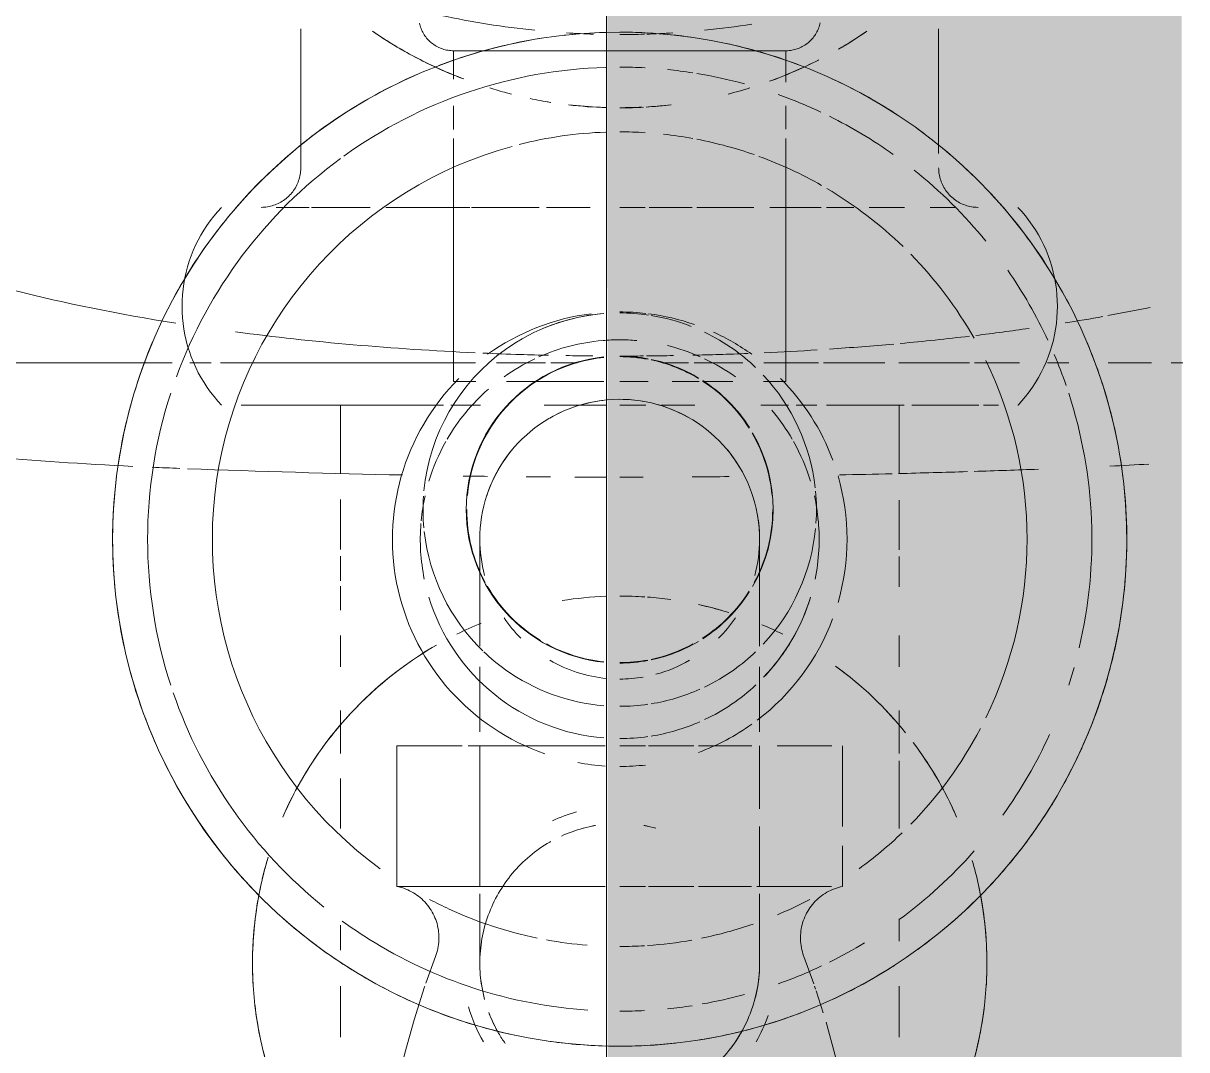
# Model space of a CAD drawing. Header units: millimetres. Extents: x -4000 to 187956, y -58990 to 162485.
# Drawn here: x 9099.9 to 9166.5, y 139142.5 to 139201.2 of the extents above; entities that cross this region are included whole.
import ezdxf

# ---------------------------------------------------------------- set-up
doc = ezdxf.new("R2010")
doc.units = ezdxf.units.MM
doc.linetypes.add('Dash 1_16_', pattern=[317.5, 158.75, -158.75])
for name, color, linetype, lineweight in [('P-PIPE', 3, 'Continuous', 9), ('P-PIPE-CNTR', 3, 'Continuous', 9), ('P-SANR-FIXT', 6, 'Continuous', 9)]:
    doc.layers.add(name, color=color, linetype=linetype, lineweight=lineweight)

# ---------------------------------------------------------------- blocks, each defined once
blk = doc.blocks.new('C307 - C307-V919-FFS - TANG 1')
at = {"layer": 'P-SANR-FIXT', "color": 254}
for p, q in [((-15.976, -44.516), (-15.976, -47.441)), ((15.976, -47.441), (15.976, -44.516)), ((-8, -48.822), (-8, -48.928)), ((-8, -48.928), (-8, -49.068)), ((-8, -49.068), (-8, -49.241)), ((-8, -49.241), (-8, -49.447)), ((-8, -49.447), (-8, -49.686)), ((8, -49.448), (8, -49.242)), ((8, -49.687), (8, -49.448)), ((15.976, -50.928), (15.976, -49.488)), ((-15.976, -50.011), (-15.976, -51.283)), ((-8, -50.595), (-8, -50.961)), ((8, -52.24), (8, -51.785)), ((0.828, -53.14), (4.23, -53.14)), ((4.284, -53.14), (9.008, -53.14)), ((-15.976, -56.458), (-15.976, -60.332)), ((15.976, -59.308), (15.976, -56.458)), ((-15.976, -60.74), (-15.976, -63.203)), ((15.976, -63.203), (15.976, -60.74)), ((-15.976, -65.691), (-15.976, -67.495)), ((15.976, -67.495), (15.976, -65.691)), ((-8, -68.071), (-8, -67.363)), ((-8, -68.734), (-8, -68.071)), ((-8, -69.353), (-8, -68.734)), ((8, -68.965), (8, -69.567)), ((15.976, -70.316), (15.976, -68.949)), ((-8, -69.926), (-8, -69.353)), ((8, -69.567), (8, -70.123)), ((-15.976, -70.284), (-15.976, -72.015)), ((-8, -70.452), (-8, -69.926)), ((8, -70.633), (8, -71.094)), ((8, -71.094), (8, -71.506)), ((15.976, -72.038), (15.976, -70.609)), ((-8, -71.743), (-8, -71.362)), ((-8, -72.075), (-8, -71.743)), ((8, -71.506), (8, -71.87)), ((-15.976, -72.389), (-15.976, -75.238)), ((-8, -72.357), (-8, -72.075)), ((-8, -72.588), (-8, -72.357)), ((8, -71.87), (8, -72.184)), ((8, -72.184), (8, -72.447)), ((8, -72.447), (8, -72.659)), ((15.976, -75.266), (15.976, -72.412)), ((-8, -72.768), (-8, -72.588)), ((-8, -72.897), (-8, -72.768)), ((-8, -72.974), (-8, -72.897)), ((-8, -73), (-8, -72.974)), ((-7.998, -73.173), (-8, -73)), ((-7.985, -73.492), (-7.998, -73.173)), ((7.974, -73.639), (7.942, -73.958)), ((7.898, -74.275), (7.841, -74.589)), ((7.942, -73.958), (7.898, -74.275)), ((7.771, -74.902), (7.688, -75.211)), ((7.841, -74.589), (7.771, -74.902)), ((-7.425, -75.979), (-7.538, -75.68)), ((-7.3, -76.274), (-7.425, -75.979)), ((-7.163, -76.563), (-7.3, -76.274)), ((-15.976, -76.778), (-15.976, -80.66)), ((-7.015, -76.847), (-7.163, -76.563)), ((-6.685, -77.395), (-6.855, -77.124)), ((15.976, -80.66), (15.976, -76.779)), ((-6.504, -77.659), (-6.685, -77.395)), ((-5.678, -78.635), (-5.899, -78.404)), ((5.799, -78.511), (5.574, -78.739)), ((6.014, -78.275), (5.799, -78.511)), ((6.221, -78.03), (6.014, -78.275)), ((-5.448, -78.858), (-5.678, -78.635)), ((-5.21, -79.071), (-5.448, -78.858)), ((-4.963, -79.275), (-5.21, -79.071)), ((5.097, -79.166), (4.847, -79.365)), ((5.34, -78.957), (5.097, -79.166)), ((5.574, -78.739), (5.34, -78.957)), ((-4.708, -79.468), (-4.963, -79.275)), ((-4.446, -79.651), (-4.708, -79.468)), ((-4.176, -79.824), (-4.446, -79.651)), ((4.588, -79.554), (4.322, -79.732)), ((-3.617, -80.135), (-3.9, -79.985)), ((-3.329, -80.274), (-3.617, -80.135)), ((3.771, -80.056), (3.485, -80.201)), ((3.933, -79.964), (3.771, -80.056)), ((-23.413, -81.426), (-23.212, -81.166)), ((-23.212, -81.166), (-23.001, -80.915)), ((-23.001, -80.915), (-22.779, -80.672)), ((-22.779, -80.672), (-22.768, -80.66)), ((-20.801, -80.66), (-21.654, -80.66)), ((-20.801, -80.66), (-21.654, -80.66)), ((-18.63, -80.66), (-20.53, -80.66)), ((-16.704, -80.66), (-20.53, -80.66)), ((-16.729, -80.66), (-18.42, -80.66)), ((-13.926, -80.66), (-16.259, -80.66)), ((-15.941, -80.66), (-14.898, -80.66)), ((-14.486, -80.66), (-11.915, -80.66)), ((-11.825, -80.66), (-13.383, -80.66)), ((-10.136, -80.66), (-11.265, -80.66)), ((-11.08, -80.66), (-10.085, -80.66)), ((-1.818, -80.791), (-2.128, -80.712)), ((-1.505, -80.857), (-1.818, -80.791)), ((-1.189, -80.911), (-1.505, -80.857)), ((-0.872, -80.952), (-1.189, -80.911)), ((-0.553, -80.981), (-0.872, -80.952)), ((-0.234, -80.997), (-0.553, -80.981)), ((0.086, -81), (-0.234, -80.997)), ((0.406, -80.99), (0.086, -81)), ((0.725, -80.967), (0.406, -80.99)), ((10.085, -80.66), (11.073, -80.66)), ((21.654, -80.66), (10.136, -80.66)), ((11.296, -80.66), (15.976, -80.66)), ((18.42, -80.66), (16.729, -80.66)), ((21.654, -80.66), (18.621, -80.66)), ((22.768, -80.66), (22.99, -80.903)), ((22.99, -80.903), (23.201, -81.153)), ((-23.783, -81.968), (-23.603, -81.693)), ((-23.603, -81.693), (-23.413, -81.426)), ((-24.109, -82.538), (-23.951, -82.25)), ((-23.951, -82.25), (-23.783, -81.968)), ((-4.783, -82.012), (-6.474, -82.012)), ((-2.999, -82.012), (-4.544, -82.012)), ((0, -82.012), (-1.623, -82.012)), ((6.474, -82.012), (0.901, -82.012)), ((23.774, -81.954), (23.943, -82.235)), ((-25.692, -83.089), (-24.479, -83.089)), ((-24.254, -82.832), (-24.109, -82.538)), ((-22.855, -83.089), (-20.384, -83.089)), ((-20.008, -83.089), (-15.966, -83.089)), ((-15.079, -83.089), (-11.645, -83.089)), ((-11.301, -83.089), (-8.242, -83.089)), ((-6.812, -83.089), (-4.253, -83.089)), ((4.253, -83.089), (6.812, -83.089)), ((8.242, -83.089), (15.062, -83.089)), ((15.507, -83.089), (17.403, -83.089)), ((17.502, -83.089), (22.831, -83.089)), ((23.394, -83.089), (24.586, -83.089)), ((-24.974, -85.346), (-24.929, -85.021)), ((24.926, -85.005), (24.972, -85.33)), ((-25.026, -86.001), (-25.007, -85.673)), ((-25.007, -85.673), (-24.974, -85.346)), ((-25.032, -86.329), (-25.026, -86.001)), ((-25.025, -86.657), (-25.032, -86.329)), ((-25.005, -86.985), (-25.025, -86.657)), ((25.026, -86.641), (25.007, -86.968)), ((-20.209, -92), (-20.299, -91.99)), ((-20.119, -92.014), (-20.209, -92)), ((-20.03, -92.031), (-20.119, -92.014)), ((-19.942, -92.052), (-20.03, -92.031)), ((-19.855, -92.076), (-19.942, -92.052)), ((-19.768, -92.104), (-19.855, -92.076)), ((-19.683, -92.135), (-19.768, -92.104)), ((-19.6, -92.17), (-19.683, -92.135)), ((-19.517, -92.207), (-19.6, -92.17)), ((-19.437, -92.248), (-19.517, -92.207)), ((-19.358, -92.293), (-19.437, -92.248)), ((-19.281, -92.34), (-19.358, -92.293)), ((-19.205, -92.391), (-19.281, -92.34)), ((-19.132, -92.444), (-19.205, -92.391)), ((-17.753, -91.981), (-19.174, -91.981)), ((-19.061, -92.5), (-19.132, -92.444)), ((-14.262, -91.981), (-16.281, -91.981)), ((-14.262, -91.981), (-16.281, -91.981)), ((-11.825, -91.981), (-13.383, -91.981)), ((-11.825, -91.981), (-13.383, -91.981)), ((-8.578, -91.981), (-11.522, -91.981)), ((-8.578, -91.981), (-11.522, -91.981)), ((-4.414, -91.981), (-7.672, -91.981)), ((-1.678, -91.981), (-4.139, -91.981)), ((0, -91.981), (-1.447, -91.981)), ((4.181, -91.981), (1.682, -91.981)), ((8.472, -91.981), (4.601, -91.981)), ((13.383, -91.981), (8.578, -91.981)), ((13.383, -91.981), (8.578, -91.981)), ((17.634, -91.981), (14.264, -91.981)), ((17.634, -91.981), (14.264, -91.981)), ((19.648, -91.981), (17.756, -91.981)), ((19.648, -91.981), (18.42, -91.981)), ((19.08, -92.485), (19.011, -92.543)), ((19.152, -92.429), (19.08, -92.485)), ((19.225, -92.377), (19.152, -92.429)), ((19.301, -92.327), (19.225, -92.377)), ((19.379, -92.28), (19.301, -92.327)), ((19.458, -92.237), (19.379, -92.28)), ((19.539, -92.197), (19.458, -92.237)), ((-18.993, -92.559), (-19.061, -92.5)), ((-18.926, -92.621), (-18.993, -92.559)), ((-18.863, -92.685), (-18.926, -92.621)), ((-18.802, -92.752), (-18.863, -92.685)), ((-18.743, -92.822), (-18.802, -92.752)), ((-18.688, -92.893), (-18.743, -92.822)), ((-18.635, -92.967), (-18.688, -92.893)), ((-18.586, -93.043), (-18.635, -92.967)), ((-18.539, -93.12), (-18.586, -93.043)), ((-18.496, -93.2), (-18.539, -93.12)), ((18.551, -93.099), (18.507, -93.178)), ((18.703, -92.874), (18.649, -92.947)), ((18.759, -92.803), (18.703, -92.874)), ((18.944, -92.604), (18.88, -92.668)), ((19.011, -92.543), (18.944, -92.604)), ((-18.455, -93.281), (-18.496, -93.2)), ((-18.418, -93.364), (-18.455, -93.281)), ((-18.385, -93.448), (-18.418, -93.364)), ((-18.355, -93.533), (-18.385, -93.448)), ((-18.328, -93.62), (-18.355, -93.533)), ((-18.305, -93.707), (-18.328, -93.62)), ((-18.285, -93.795), (-18.305, -93.707)), ((18.394, -93.425), (18.362, -93.51)), ((18.507, -93.178), (18.466, -93.259)), ((-0.103, -100.937), (0, -100.937)), ((0, -100.937), (0.38, -100.937)), ((0.38, -100.937), (0.759, -100.937)), ((4.72, -100.937), (5.046, -100.937)), ((5.046, -100.937), (5.364, -100.937)), ((5.364, -100.937), (5.673, -100.937)), ((6.053, -100.937), (5.755, -100.937)), ((6.341, -100.937), (6.053, -100.937))]:
    blk.add_line(p, q, dxfattribs=at)
at = {"layer": 'P-SANR-FIXT', "color": 16}
for p, q in [((0.626, -44.007), (0, -44)), ((-11.234, -47.175), (-11.632, -45.914)), ((-9.5, -99.139), (-9.5, -100.937)), ((-8.227, -100.937), (-9.5, -100.937)), ((-4.784, -100.937), (-7.634, -100.937)), ((-2.087, -100.937), (-4.564, -100.937)), ((0, -102), (1.16, -101.977))]:
    blk.add_line(p, q, dxfattribs=at)
at = {"layer": 'P-SANR-FIXT', "color": 243}
for p, q in [((-11.142, -47.441), (-11.205, -47.267)), ((-10.535, -49.127), (-11.095, -47.572)), ((-12.74, -53.14), (-12.74, -55.465)), ((-12.113, -53.14), (-7.841, -53.14)), ((-7.545, -53.14), (-4.505, -53.14)), ((-4.237, -53.14), (-1.652, -53.14)), ((-1.474, -53.14), (0, -53.14)), ((-12.74, -56.564), (-12.74, -61.173)), ((-12.123, -61.173), (-9.008, -61.173)), ((-7.554, -61.173), (-4.505, -61.173)), ((-4.246, -61.173), (-1.652, -61.173)), ((-1.48, -61.173), (0, -61.173)), ((-8, -61.989), (-8, -63.521)), ((-9.5, -82.012), (-9.5, -95.913)), ((-8.227, -82.012), (-9.5, -82.012)), ((-32.199, -83.089), (-31.535, -83.089)), ((-30.297, -83.089), (-27.936, -83.089)), ((-9.5, -96.449), (-9.5, -97.779)), ((-4.784, -100.937), (-7.634, -100.937)), ((-2.087, -100.937), (-4.564, -100.937)), ((0, -100.937), (-1.637, -100.937))]:
    blk.add_line(p, q, dxfattribs=at)
at = {"layer": 'P-SANR-FIXT', "color": 252}
for p, q in [((11.088, -47.597), (10.535, -49.127)), ((8, -50.963), (8, -50.597)), ((0.828, -53.14), (12.74, -53.14)), ((12.74, -61.173), (12.74, -53.14)), ((0.828, -61.173), (8.676, -61.173)), ((9.008, -61.173), (12.74, -61.173)), ((8, -63.521), (8, -61.989)), ((9.5, -82.012), (8.227, -82.012)), ((9.5, -95.913), (9.5, -82.012)), ((25.589, -83.089), (42.56, -83.089)), ((9.5, -97.779), (9.5, -96.442)), ((6.822, -100.937), (0.9, -100.937)), ((8.227, -100.937), (6.822, -100.937))]:
    blk.add_line(p, q, dxfattribs=at)
at = {"layer": 'P-SANR-FIXT', "color": 253}
for p, q in [((11.163, -47.389), (11.144, -47.441)), ((8, -48.823), (8, -48.75)), ((10.426, -49.47), (10.399, -49.587)), ((8, -52.724), (8, -52.24)), ((8, -61.173), (8, -53.14)), ((0.828, -61.173), (4.284, -61.173)), ((4.875, -61.173), (8.676, -61.173)), ((8, -65.691), (8, -63.521)), ((6.474, -82.012), (0.901, -82.012)), ((8.258, -83.089), (22.799, -83.089)), ((23.37, -83.089), (24.574, -83.089)), ((25.6, -83.089), (90.095, -83.089)), ((18.24, -102.195), (18.24, -94.245)), ((6.822, -100.937), (0.9, -100.937))]:
    blk.add_line(p, q, dxfattribs=at)
at = {"layer": 'P-SANR-FIXT', "color": 9}
for p, q in [((-8, -48.75), (-8, -48.822)), ((-10.362, -50.591), (-10.348, -50.472)), ((-9.008, -53.14), (-7.841, -53.14)), ((-8, -53.14), (-8, -56.564)), ((-7.078, -53.14), (-4.875, -53.14)), ((-4.237, -53.14), (-2.485, -53.14)), ((-1.474, -53.14), (0, -53.14)), ((-8, -57.577), (-8, -61.173)), ((-7.078, -61.173), (-4.875, -61.173)), ((-4.246, -61.173), (-2.146, -61.173)), ((-1.48, -61.173), (0, -61.173)), ((-8, -63.521), (-8, -65.691)), ((-8, -67.363), (-8, -66.891)), ((-4.783, -82.012), (-6.474, -82.012)), ((-2.999, -82.012), (-4.544, -82.012)), ((0, -82.012), (-1.623, -82.012)), ((-30.416, -83.089), (-27.976, -83.089)), ((-25.682, -83.089), (-24.467, -83.089)), ((-22.823, -83.089), (-20.289, -83.089)), ((-19.913, -83.089), (-16.04, -83.089)), ((-15.168, -83.089), (-11.715, -83.089)), ((-11.368, -83.089), (-8.258, -83.089)), ((-24.972, -87.312), (-25.005, -86.985)), ((-18.24, -95.069), (-18.24, -102.195)), ((0, -100.937), (-1.637, -100.937))]:
    blk.add_line(p, q, dxfattribs=at)
at = {"layer": 'P-SANR-FIXT', "color": 90}
for p, q in [((8, -49.242), (8, -49.069)), ((8, -70.123), (8, -70.633)), ((8, -73), (7.994, -73.32)), ((8, -72.931), (8, -72.99)), ((8, -72.99), (8, -73)), ((7.994, -73.32), (7.974, -73.639)), ((-7.538, -75.68), (-7.639, -75.376)), ((7.688, -75.211), (7.594, -75.517)), ((-6.855, -77.124), (-7.015, -76.847)), ((-5.899, -78.404), (-6.111, -78.163)), ((-3.9, -79.985), (-4.176, -79.824)), ((4.322, -79.732), (4.05, -79.899)), ((4.847, -79.365), (4.588, -79.554)), ((4.05, -79.899), (3.933, -79.964)), ((-13.383, -80.66), (-13.926, -80.66)), ((-13.383, -80.66), (-13.926, -80.66)), ((-10.136, -80.66), (-11.265, -80.66)), ((-11.08, -80.66), (-10.085, -80.66)), ((-8.068, -80.66), (-9.658, -80.66)), ((-9.651, -80.66), (-8.164, -80.66)), ((-4.297, -80.66), (-2.47, -80.66)), ((-2.382, -80.66), (-4.163, -80.66)), ((-1.495, -80.66), (-0.006, -80.66)), ((-1.495, -80.66), (-0.006, -80.66)), ((-0.005, -80.66), (-1.44, -80.66)), ((-0.005, -80.66), (-1.44, -80.66)), ((3.01, -80.66), (0.797, -80.66)), ((4.181, -80.66), (0.797, -80.66)), ((0.828, -80.66), (3.117, -80.66)), ((0.828, -80.66), (4.315, -80.66)), ((9.658, -80.66), (7.958, -80.66)), ((8.059, -80.66), (9.651, -80.66)), ((10.085, -80.66), (11.073, -80.66)), ((11.256, -80.66), (10.136, -80.66)), ((11.296, -80.66), (13.283, -80.66)), ((12.578, -80.66), (11.517, -80.66)), ((16.729, -80.66), (13.735, -80.66)), ((14.759, -80.66), (15.976, -80.66)), ((-24.388, -83.132), (-24.254, -82.832)), ((-7.041, -83.089), (-4.256, -83.089)), ((-3.928, -83.089), (-2.443, -83.089)), ((-3.925, -83.089), (-2.443, -83.089)), ((2.427, -83.089), (3.94, -83.089)), ((2.428, -83.089), (3.943, -83.089)), ((4.256, -83.089), (7.041, -83.089)), ((24.613, -83.731), (24.71, -84.045)), ((-24.87, -84.698), (-24.799, -84.378)), ((-24.799, -84.378), (-24.715, -84.061)), ((-24.929, -85.021), (-24.87, -84.698)), ((-4.414, -91.981), (-6.05, -91.981)), ((-1.678, -91.981), (-4.139, -91.981)), ((0, -91.981), (-1.447, -91.981)), ((4.181, -91.981), (1.682, -91.981)), ((6.054, -91.981), (4.601, -91.981)), ((8.472, -91.981), (7.036, -91.981))]:
    blk.add_line(p, q, dxfattribs=at)
at = {"layer": 'P-SANR-FIXT', "color": 250}
for q in [(9.5, -99.313), (6.822, -100.937)]:
    blk.add_line((9.5, -100.937), q, dxfattribs=at)
at = {"layer": 'P-SANR-FIXT', "color": 250, "flags": 128}
for points in [[(8.41, -9), (9.272, -10.778), (10.063, -12.59), (10.781, -14.432), (11.424, -16.3), (11.993, -18.194), (12.485, -20.108), (12.9, -22.04), (13.237, -23.988), (13.497, -25.947), (13.678, -27.916), (13.779, -29.889), (13.802, -31.866), (13.746, -33.842), (13.611, -35.814), (13.397, -37.779), (13.105, -39.733), (12.735, -41.675), (12.287, -43.6), (11.763, -45.506), (11.163, -47.389)], [(1.16, -101.977), (2.318, -101.907), (3.472, -101.791), (4.62, -101.63), (5.761, -101.422), (6.893, -101.169), (8.014, -100.871), (9.122, -100.528), (10.216, -100.141), (11.293, -99.711), (12.352, -99.238), (13.392, -98.723), (14.41, -98.167), (15.404, -97.57), (16.375, -96.935), (17.319, -96.261), (18.235, -95.55), (19.122, -94.802), (19.979, -94.02), (20.803, -93.204), (21.595, -92.356), (22.351, -91.477), (23.072, -90.569), (23.757, -89.632), (24.403, -88.669), (25.01, -87.68), (25.577, -86.669), (26.103, -85.635), (26.587, -84.581), (27.029, -83.508), (27.428, -82.419), (27.782, -81.315), (28.093, -80.197), (28.358, -79.068), (28.578, -77.929), (28.752, -76.782), (28.881, -75.629), (28.963, -74.472), (28.998, -73.313), (28.988, -72.153), (28.931, -70.995), (28.827, -69.839), (28.678, -68.689), (28.482, -67.546), (28.242, -66.411), (27.956, -65.287), (27.625, -64.175), (27.25, -63.078), (26.831, -61.996), (26.37, -60.932), (25.866, -59.887), (25.321, -58.863), (24.735, -57.862), (24.11, -56.885), (23.446, -55.933), (22.745, -55.01), (22.008, -54.114), (21.235, -53.249), (20.428, -52.416), (19.588, -51.616), (18.718, -50.849), (17.817, -50.119), (16.888, -49.424), (15.931, -48.768), (14.95, -48.15), (13.944, -47.572), (12.916, -47.035), (11.867, -46.539), (10.8, -46.086), (9.715, -45.676), (8.614, -45.309), (7.5, -44.987), (6.374, -44.709), (5.237, -44.477), (4.092, -44.29), (2.941, -44.15), (1.785, -44.055), (0.626, -44.007)], [(9.5, -100.937), (9.492, -100.937), (9.47, -100.937), (9.432, -100.937), (9.379, -100.937), (9.311, -100.937), (9.228, -100.937), (9.13, -100.937), (9.018, -100.937), (8.891, -100.937), (8.75, -100.937), (8.595, -100.937), (8.426, -100.937), (8.244, -100.937), (8.049, -100.937), (7.841, -100.937), (7.62, -100.937), (7.387, -100.937), (7.142, -100.937), (6.886, -100.937)], [(7.322, -100.937), (7.558, -100.937), (7.782, -100.937), (7.994, -100.937), (8.193, -100.937), (8.379, -100.937), (8.551, -100.937), (8.71, -100.937), (8.854, -100.937), (8.985, -100.937), (9.101, -100.937), (9.203, -100.937), (9.29, -100.937), (9.362, -100.937), (9.419, -100.937), (9.461, -100.937), (9.488, -100.937), (9.499, -100.937)], [(9.5, -100.937), (9.58, -100.939), (9.66, -100.944), (9.739, -100.952), (9.819, -100.963), (9.897, -100.977), (9.975, -100.994), (10.053, -101.015), (10.129, -101.039), (10.205, -101.065), (10.279, -101.095), (10.352, -101.128), (10.424, -101.163), (10.494, -101.201), (10.562, -101.243), (10.629, -101.286), (10.694, -101.333), (10.758, -101.382), (10.819, -101.434), (10.878, -101.487), (10.935, -101.544), (10.989, -101.602), (11.041, -101.663), (11.091, -101.725), (11.138, -101.79), (11.183, -101.857), (11.225, -101.925), (11.264, -101.994), (11.3, -102.066), (11.334, -102.138), (11.364, -102.212), (11.392, -102.288), (11.416, -102.364), (11.437, -102.441), (11.456, -102.519)]]:
    blk.add_lwpolyline(points, dxfattribs=at)
at = {"layer": 'P-SANR-FIXT', "color": 16, "flags": 128}
for points in [[(-11.8, -45.383), (-12.319, -43.475), (-12.761, -41.549), (-13.126, -39.607), (-13.414, -37.651), (-13.622, -35.686), (-13.752, -33.713), (-13.803, -31.737), (-13.775, -29.761), (-13.668, -27.787), (-13.482, -25.82), (-13.218, -23.861), (-12.875, -21.914), (-12.455, -19.983), (-11.958, -18.07)], [(0, -44), (-1.16, -44.023), (-2.318, -44.093), (-3.472, -44.209), (-4.62, -44.37), (-5.761, -44.578), (-6.893, -44.831), (-8.014, -45.129), (-9.122, -45.472), (-10.216, -45.859), (-11.293, -46.289), (-12.352, -46.762), (-13.392, -47.277), (-14.41, -47.833), (-15.404, -48.43), (-16.375, -49.065), (-17.319, -49.739), (-18.235, -50.45), (-19.122, -51.198), (-19.979, -51.98), (-20.803, -52.796), (-21.595, -53.644), (-22.351, -54.523), (-23.072, -55.431), (-23.757, -56.368), (-24.403, -57.331), (-25.01, -58.32), (-25.577, -59.331), (-26.103, -60.365), (-26.587, -61.419), (-27.029, -62.492), (-27.428, -63.581), (-27.782, -64.685), (-28.093, -65.803), (-28.358, -66.932), (-28.578, -68.071), (-28.752, -69.218), (-28.881, -70.371), (-28.963, -71.528), (-28.998, -72.687), (-28.988, -73.847), (-28.931, -75.005), (-28.827, -76.161), (-28.678, -77.311), (-28.482, -78.454), (-28.242, -79.589), (-27.956, -80.713), (-27.625, -81.825), (-27.25, -82.922), (-26.831, -84.004), (-26.37, -85.068), (-25.866, -86.113), (-25.321, -87.137), (-24.735, -88.138), (-24.11, -89.115), (-23.446, -90.067), (-22.745, -90.99), (-22.008, -91.886), (-21.235, -92.751), (-20.428, -93.584), (-19.588, -94.384), (-18.718, -95.151), (-17.817, -95.881), (-16.888, -96.576), (-15.931, -97.232), (-14.95, -97.85), (-13.944, -98.428), (-12.916, -98.965), (-11.867, -99.461), (-10.8, -99.914), (-9.715, -100.324), (-8.614, -100.691), (-7.5, -101.013), (-6.374, -101.291), (-5.237, -101.523), (-4.092, -101.71), (-2.941, -101.85), (-1.785, -101.945), (-0.626, -101.993), (0, -102)], [(-11.46, -102.54), (-11.443, -102.462), (-11.422, -102.384), (-11.398, -102.308), (-11.372, -102.233), (-11.342, -102.158), (-11.31, -102.085), (-11.274, -102.014), (-11.236, -101.943), (-11.195, -101.875), (-11.151, -101.808), (-11.104, -101.743), (-11.055, -101.68), (-11.004, -101.618), (-10.95, -101.559), (-10.893, -101.502), (-10.835, -101.448), (-10.774, -101.396), (-10.712, -101.346), (-10.647, -101.299), (-10.581, -101.254), (-10.512, -101.212), (-10.443, -101.173), (-10.371, -101.137), (-10.299, -101.104), (-10.225, -101.073), (-10.15, -101.046), (-10.073, -101.021), (-9.996, -101), (-9.918, -100.981), (-9.84, -100.966), (-9.761, -100.954), (-9.681, -100.945), (-9.602, -100.94), (-9.522, -100.937), (-9.5, -100.937)], [(-9.5, -100.937), (-9.492, -100.937), (-9.47, -100.937), (-9.432, -100.937), (-9.379, -100.937), (-9.311, -100.937), (-9.228, -100.937), (-9.13, -100.937), (-9.018, -100.937), (-8.891, -100.937), (-8.75, -100.937), (-8.595, -100.937), (-8.426, -100.937), (-8.244, -100.937), (-8.049, -100.937), (-7.841, -100.937), (-7.62, -100.937), (-7.387, -100.937)], [(-4.046, -100.937), (-4.387, -100.937), (-4.72, -100.937), (-5.046, -100.937), (-5.364, -100.937), (-5.673, -100.937), (-5.974, -100.937), (-6.264, -100.937), (-6.545, -100.937), (-6.815, -100.937), (-7.074, -100.937), (-7.322, -100.937), (-7.558, -100.937), (-7.782, -100.937), (-7.994, -100.937), (-8.193, -100.937), (-8.379, -100.937), (-8.551, -100.937), (-8.71, -100.937), (-8.854, -100.937), (-8.985, -100.937), (-9.101, -100.937), (-9.203, -100.937), (-9.29, -100.937), (-9.362, -100.937), (-9.419, -100.937), (-9.461, -100.937), (-9.488, -100.937), (-9.499, -100.937)]]:
    blk.add_lwpolyline(points, dxfattribs=at)
at = {"layer": 'P-SANR-FIXT', "color": 243, "flags": 128}
for points in [[(-10.444, -49.402), (-10.479, -49.287), (-10.517, -49.173), (-10.535, -49.127)], [(-10.336, -50.232), (-10.337, -50.112), (-10.343, -49.992), (-10.354, -49.873), (-10.37, -49.754)], [(-12.74, -53.14), (-12.623, -53.114), (-12.507, -53.083), (-12.392, -53.048), (-12.279, -53.008), (-12.167, -52.963), (-12.058, -52.914), (-11.95, -52.861), (-11.845, -52.803), (-11.742, -52.742), (-11.642, -52.676), (-11.544, -52.606), (-11.449, -52.532), (-11.358, -52.455), (-11.269, -52.374), (-11.184, -52.29), (-11.102, -52.202), (-11.024, -52.111), (-10.949, -52.017), (-10.878, -51.92), (-10.811, -51.821), (-10.749, -51.718), (-10.69, -51.614), (-10.636, -51.507), (-10.586, -51.398), (-10.54, -51.287), (-10.499, -51.174), (-10.462, -51.06), (-10.43, -50.944), (-10.402, -50.827), (-10.38, -50.709), (-10.362, -50.591)], [(-7.387, -100.937), (-7.142, -100.937), (-6.886, -100.937), (-6.619, -100.937), (-6.341, -100.937), (-6.053, -100.937), (-5.755, -100.937), (-5.448, -100.937), (-5.133, -100.937), (-4.809, -100.937), (-4.478, -100.937), (-4.139, -100.937), (-3.794, -100.937)], [(0, -100.937), (-0.38, -100.937), (-0.759, -100.937), (-1.137, -100.937), (-1.514, -100.937), (-1.887, -100.937), (-2.258, -100.937), (-2.625, -100.937), (-2.988, -100.937), (-3.347, -100.937), (-3.699, -100.937), (-4.046, -100.937)]]:
    blk.add_lwpolyline(points, dxfattribs=at)
at = {"layer": 'P-SANR-FIXT', "color": 254, "flags": 128}
for points in [[(8, -49.069), (8, -48.929), (8, -48.823)], [(8, -66.891), (8, -67.626), (8, -68.318), (8, -68.965)], [(-8, -71.362), (-8, -70.931), (-8, -70.452)], [(-7.92, -74.129), (-7.959, -73.811), (-7.985, -73.492)], [(-7.804, -74.758), (-7.868, -74.445), (-7.92, -74.129)], [(-7.639, -75.376), (-7.728, -75.069), (-7.804, -74.758)], [(7.594, -75.517), (7.487, -75.818), (7.368, -76.115), (7.238, -76.408), (7.096, -76.694), (6.943, -76.975), (6.778, -77.249), (6.603, -77.517), (6.417, -77.778), (6.221, -78.03)], [(-6.111, -78.163), (-6.312, -77.915), (-6.504, -77.659)], [(-2.737, -80.517), (-3.036, -80.402), (-3.329, -80.274)], [(3.485, -80.201), (3.195, -80.334), (2.899, -80.456), (2.598, -80.566), (2.294, -80.664), (1.985, -80.75), (1.674, -80.823), (1.36, -80.884), (1.043, -80.932), (0.725, -80.967)], [(-2.128, -80.712), (-2.434, -80.621), (-2.737, -80.517)], [(23.201, -81.153), (23.403, -81.413), (23.594, -81.68), (23.774, -81.954)], [(23.943, -82.235), (24.101, -82.523), (24.247, -82.817)], [(-24.715, -84.061), (-24.618, -83.747), (-24.509, -83.437), (-24.388, -83.132)], [(24.972, -85.33), (25.005, -85.657), (25.025, -85.984), (25.032, -86.312), (25.026, -86.641)], [(-20.299, -91.99), (-20.389, -91.984), (-20.479, -91.981), (-20.504, -91.981)], [(20.504, -91.981), (20.413, -91.983), (20.323, -91.988), (20.233, -91.997), (20.143, -92.01), (20.054, -92.026), (19.966, -92.046), (19.878, -92.069), (19.792, -92.096), (19.706, -92.126), (19.622, -92.16), (19.539, -92.197)], [(18.466, -93.259), (18.428, -93.341), (18.394, -93.425)], [(0.759, -100.937), (1.137, -100.937), (1.514, -100.937), (1.887, -100.937), (2.258, -100.937), (2.625, -100.937), (2.988, -100.937)], [(2.988, -100.937), (3.347, -100.937), (3.699, -100.937), (4.046, -100.937), (4.387, -100.937), (4.72, -100.937)], [(5.755, -100.937), (5.448, -100.937), (5.133, -100.937), (4.809, -100.937)]]:
    blk.add_lwpolyline(points, dxfattribs=at)
at = {"layer": 'P-SANR-FIXT', "color": 252, "flags": 128}
for points in [[(10.535, -49.127), (10.494, -49.24), (10.458, -49.354), (10.426, -49.47)], [(10.399, -49.587), (10.377, -49.705), (10.36, -49.824), (10.347, -49.943), (10.339, -50.063), (10.336, -50.183), (10.338, -50.303)], [(10.356, -50.542), (10.372, -50.661), (10.393, -50.779), (10.418, -50.896), (10.448, -51.012), (10.483, -51.127), (10.522, -51.241), (10.566, -51.352), (10.615, -51.462), (10.667, -51.57), (10.724, -51.676), (10.785, -51.779), (10.85, -51.88), (10.92, -51.978), (10.993, -52.073), (11.069, -52.165), (11.15, -52.254), (11.234, -52.34), (11.321, -52.422), (11.411, -52.501), (11.505, -52.576), (11.601, -52.648), (11.701, -52.715), (11.803, -52.778), (11.907, -52.838), (12.013, -52.893), (12.122, -52.944), (12.233, -52.99), (12.345, -53.032), (12.459, -53.069), (12.575, -53.102), (12.691, -53.13), (12.74, -53.14)], [(6.886, -100.937), (6.619, -100.937), (6.341, -100.937)], [(6.815, -100.937), (7.074, -100.937), (7.322, -100.937)]]:
    blk.add_lwpolyline(points, dxfattribs=at)
at = {"layer": 'P-SANR-FIXT', "color": 9, "flags": 128}
for points in [[(-10.37, -49.754), (-10.39, -49.635), (-10.415, -49.518), (-10.444, -49.402)], [(-8, -49.686), (-8, -49.957), (-8, -50.261), (-8, -50.595)], [(-10.348, -50.472), (-10.34, -50.352), (-10.336, -50.232)], [(-8, -50.961), (-8, -51.357), (-8, -51.783), (-8, -52.238), (-8, -52.721), (-8, -52.724)], [(-22.768, -91.981), (-22.99, -91.739), (-23.201, -91.488), (-23.403, -91.229), (-23.594, -90.962), (-23.774, -90.688), (-23.943, -90.406), (-24.101, -90.118), (-24.247, -89.824), (-24.381, -89.525), (-24.503, -89.22), (-24.613, -88.91), (-24.71, -88.597), (-24.795, -88.28), (-24.867, -87.959), (-24.926, -87.637), (-24.972, -87.312)], [(-18.24, -94.245), (-18.242, -94.155), (-18.247, -94.064), (-18.256, -93.974), (-18.269, -93.885), (-18.285, -93.795)], [(-3.794, -100.937), (-3.442, -100.937), (-3.086, -100.937), (-2.724, -100.937)], [(-2.724, -100.937), (-2.358, -100.937), (-1.988, -100.937), (-1.615, -100.937), (-1.239, -100.937), (-0.861, -100.937)], [(-0.861, -100.937), (-0.482, -100.937), (-0.103, -100.937)], [(0.861, -100.937), (0.482, -100.937), (0.103, -100.937), (0, -100.937)]]:
    blk.add_lwpolyline(points, dxfattribs=at)
at = {"layer": 'P-SANR-FIXT', "color": 253, "flags": 128}
for points in [[(8, -50.597), (8, -50.262), (8, -49.959), (8, -49.687)], [(10.338, -50.303), (10.344, -50.423), (10.356, -50.542)], [(8, -51.785), (8, -51.359), (8, -50.963)], [(25.007, -86.968), (24.974, -87.295), (24.929, -87.62), (24.87, -87.943), (24.799, -88.264), (24.715, -88.581), (24.618, -88.895), (24.509, -89.204), (24.388, -89.509), (24.254, -89.809), (24.109, -90.103), (23.951, -90.392), (23.783, -90.673), (23.603, -90.948), (23.413, -91.216), (23.212, -91.475), (23.001, -91.726), (22.779, -91.969), (22.768, -91.981)], [(18.362, -93.51), (18.335, -93.596), (18.311, -93.683), (18.29, -93.772), (18.273, -93.86), (18.259, -93.95), (18.249, -94.04), (18.243, -94.13), (18.24, -94.221), (18.24, -94.245)], [(4.809, -100.937), (4.478, -100.937), (4.139, -100.937), (3.794, -100.937), (3.442, -100.937), (3.086, -100.937), (2.724, -100.937), (2.358, -100.937), (1.988, -100.937), (1.615, -100.937), (1.239, -100.937), (0.861, -100.937)], [(6.264, -100.937), (6.545, -100.937), (6.815, -100.937)]]:
    blk.add_lwpolyline(points, dxfattribs=at)
at = {"layer": 'P-SANR-FIXT', "color": 90, "flags": 128}
for points in [[(8, -72.659), (8, -72.821), (8, -72.931)], [(24.247, -82.817), (24.381, -83.117), (24.503, -83.422), (24.613, -83.731)], [(24.71, -84.045), (24.795, -84.362), (24.867, -84.682), (24.926, -85.005)], [(18.649, -92.947), (18.599, -93.022), (18.551, -93.099)], [(18.88, -92.668), (18.818, -92.734), (18.759, -92.803)], [(5.673, -100.937), (5.974, -100.937), (6.264, -100.937)]]:
    blk.add_lwpolyline(points, dxfattribs=at)
at = {"layer": 'P-SANR-FIXT', "color": 250}
for centre, radius, start, end in [((0, -48.75), 21, 347.73465, 47.83006), ((0, -73), 29, 81.69219, 88.42429), ((0, -73), 29, 47.78832, 56.92701), ((0, -73), 27, 54, 57.89525), ((0, -74.691), 11.25, 54.47282, 85.406), ((0, -74.691), 11.25, 54.47282, 85.406), ((0, -74.691), 8.778, 275.88712, 84.11211), ((0, -73), 29, 337.08623, 348.22163), ((0, -74.691), 11.25, 274.59322, 305.52718), ((0, -73), 29, 321.90676, 325.69258), ((0, -73), 29, 293.58912, 314.58962)]:
    blk.add_arc(centre, radius, start, end, dxfattribs=at)
at = {"layer": 'P-SANR-FIXT', "color": 16}
for centre, radius, start, end in [((0, -48.75), 21, 162, 192.26173), ((0, -73), 29, 114.56638, 122.799), ((0, -73), 29, 126, 134.58962), ((0, -73), 29, 141.90675, 145.69258), ((0, -73), 29, 154.2826, 161.53041), ((0, -74.691), 11.25, 99.18509, 114.00144), ((0, -74.691), 11.25, 90, 98.23488), ((0, -73), 29, 162, 168.22163), ((0, -74.691), 11.25, 115.52967, 125.52718), ((0, -74.691), 8.778, 101.77238, 120.81451), ((0, -74.691), 8.778, 90, 100.56674), ((0, -74.691), 8.778, 122.72078, 147.55698), ((0, -74.691), 8.778, 212.34916, 237.27863), ((0, -74.691), 8.778, 239.08246, 258.22688), ((0, -74.691), 8.778, 259.3535, 270), ((0, -74.691), 11.25, 234.47282, 244.46969), ((0, -74.691), 11.25, 248.66377, 260.81416), ((0, -74.691), 11.25, 261.68366, 270), ((0, -73), 29, 225.87902, 234), ((0, -73), 29, 237.03651, 245.27021), ((0, -73), 29, 261.68608, 266.84961), ((0, -73), 29, 267.12613, 270)]:
    blk.add_arc(centre, radius, start, end, dxfattribs=at)
at = {"layer": 'P-SANR-FIXT', "color": 9}
for centre, radius, start, end in [((0, -48.75), 21, 162, 173.59456), ((0, -48.75), 21, 176.36968, 180), ((0, -48.75), 21, 181.61661, 192.26173), ((0, -73), 23.297, 93.92076, 100.21808), ((0, -73), 23.297, 90, 93.49197), ((0, -73), 23.297, 101.58311, 109.10857), ((0, -73), 13, 90, 96.53465), ((0, -73), 13, 110.29358, 125.54103), ((0, -73), 13, 127.22561, 159.51393), ((0, -48.75), 21, 243.64055, 247.2076), ((0, -73), 13, 163.8342, 196.16534), ((0, -73), 11.405, 168.47084, 185.15703), ((0, -73), 11.405, 168.47084, 185.15703), ((0, -73), 11.405, 185.24825, 192.54174), ((0, -73), 11.405, 185.24825, 192.54174), ((0, -73), 11.405, 196.88332, 209.31915), ((0, -73), 11.405, 196.88332, 209.31915), ((0, -73), 13, 200.33664, 225), ((0, -73), 11.405, 210.06325, 220.27106), ((0, -73), 11.405, 210.06325, 220.27106), ((0, -73), 11.405, 234.53862, 244.81607), ((0, -73), 11.405, 234.53862, 244.81607), ((0, -73), 13, 234.45897, 245.65954), ((0, -73), 13, 250.80909, 262.69811), ((0, -73), 13, 263.38842, 270), ((0, -73), 23.297, 254.68917, 259.10133), ((0, -73), 23.297, 259.66599, 263.8252), ((0, -73), 23.297, 266.43213, 270), ((0, -122.671), 25, 110.50887, 117.05122), ((0, -122.671), 25, 120.03695, 124.43311)]:
    blk.add_arc(centre, radius, start, end, dxfattribs=at)
at = {"layer": 'P-SANR-FIXT', "color": 253}
for centre, radius, start, end in [((0, -48.75), 21, 6.40544, 18), ((0, -48.75), 8, 20.71266, 30), ((0, -48.75), 21, 360, 3.62967), ((0, -73), 23.297, 79.65868, 85.4271), ((0, -48.75), 21, 347.73465, 358.38339), ((0, -73), 23.297, 65.2668, 78.32222), ((0, -73), 13, 79.34813, 86.3481), ((0, -73), 13, 315, 70.74363), ((0, -73), 8, 60, 84.59589), ((0, -48.75), 21, 292.17589, 296.35945), ((0, -73), 11.405, 355.4687, 11.52916), ((0, -73), 11.405, 355.4687, 11.52916), ((0, -73), 11.405, 347.45826, 354.75174), ((0, -73), 11.405, 347.45826, 354.75174), ((0, -73), 11.405, 330.68085, 343.11668), ((0, -73), 11.405, 330.68085, 343.11668), ((0, -73), 11.405, 311.20202, 329.93675), ((0, -73), 11.405, 311.20202, 329.93675), ((0, -73), 11.405, 295.17948, 305.46138), ((0, -73), 11.405, 295.17948, 305.46138), ((0, -73), 13, 277.19245, 305.54103), ((0, -73), 23.297, 271.96061, 284.30556), ((0, -122.671), 25, 60, 68.72237), ((0, -122.671), 25, 55.56627, 59.95738)]:
    blk.add_arc(centre, radius, start, end, dxfattribs=at)
at = {"layer": 'P-SANR-FIXT', "color": 243}
for centre, radius, start, end in [((0, -48.75), 9, 150, 160.5175), ((0, -73), 29, 98.85026, 105.33526), ((0, -73), 29, 93.14969, 96.30655), ((0, -73), 29, 90, 92.79768), ((0, -73), 29, 106.05972, 110.90045), ((0, -73), 27, 100.06225, 105.30464), ((0, -73), 27, 95.8117, 98.80838), ((0, -73), 27, 90, 93.00779), ((0, -73), 27, 109.59305, 115.30966), ((0, -73), 27, 116.38614, 121.24669), ((0, -73), 27, 126.30923, 138.66331), ((0, -73), 23.297, 112.77887, 117.81284), ((0, -48.75), 21, 192.26173, 196.26346), ((0, -73), 29, 137.04141, 141.90675), ((0, -73), 23.297, 126, 133.86408), ((0, -73), 29, 145.69258, 149.50576), ((0, -73), 27, 144.21673, 155.57973), ((0, -73), 23.297, 135.61629, 152.29153), ((0, -48.75), 21, 203.45334, 216.95952), ((0, -73), 29, 150.80556, 154.2826), ((0, -73), 13, 110.29358, 125.54103), ((0, -73), 11.405, 99.06042, 113.69001), ((0, -73), 11.405, 99.06042, 113.69001), ((0, -73), 11.405, 90, 98.11609), ((0, -73), 11.405, 90, 98.11609), ((0, -48.75), 21, 218.86797, 234), ((0, -73), 23.297, 154.00263, 205.99688), ((0, -73), 13, 127.22561, 159.51393), ((0, -73), 11.405, 115.18329, 133.09348), ((0, -73), 11.405, 115.18329, 133.09348), ((0, -74.691), 11.25, 99.18509, 114.00144), ((0, -74.691), 11.25, 90, 98.23488), ((0, -73), 27, 162, 164.23119), ((0, -73), 11.405, 136.19501, 163.11668), ((0, -73), 11.405, 136.19501, 163.11668), ((0, -74.691), 11.25, 125.52718, 133.69491), ((0, -74.691), 11.25, 125.52718, 133.69491), ((0, -73), 29, 168.22163, 192.70933), ((0, -73), 27, 166.70743, 198), ((0, -74.691), 11.25, 136.83034, 174.50949), ((0, -74.691), 11.25, 136.83034, 174.50949), ((0, -73), 13, 163.8342, 196.16534), ((0, -74.691), 11.25, 176.05868, 185.35651), ((0, -74.691), 11.25, 176.05868, 185.35651), ((0, -74.691), 11.25, 186.40961, 223.16916), ((0, -74.691), 11.25, 186.40961, 223.16916), ((0, -73), 13, 200.33664, 225), ((0, -73), 29, 193.43579, 198), ((0, -73), 27, 198.98722, 203.04173), ((0, -73), 29, 198.38826, 202.91301), ((0, -74.691), 11.25, 226.30509, 234.47282), ((0, -74.691), 11.25, 226.30509, 234.47282), ((0, -73), 27, 204.92506, 214.73812), ((0, -73), 23.297, 209.56191, 224.38293), ((0, -73), 29, 205.20242, 209.1939), ((0, -74.691), 11.25, 248.66377, 260.81416), ((0, -74.691), 11.25, 261.68366, 270), ((0, -73), 29, 211.37744, 222.95783), ((0, -73), 23.297, 225.91082, 239.41956), ((0, -73), 27, 219.14331, 231.42644), ((0, -73), 23.297, 240.28602, 250.00845), ((0, -73), 27, 234.60215, 243.61324), ((0, -73), 23.297, 250.74809, 254.68917), ((0, -73), 27, 244.79848, 250.40695), ((0, -73), 27, 254.69536, 260.5959), ((0, -73), 27, 261.07477, 264.1883), ((0, -73), 29, 249.09955, 253.93962), ((0, -73), 27, 266.91612, 270), ((0, -73), 29, 254.51821, 257.85443)]:
    blk.add_arc(centre, radius, start, end, dxfattribs=at)
at = {"layer": 'P-SANR-FIXT', "color": 252}
for centre, radius, start, end in [((0, -48.75), 9, 16.12813, 30), ((0, -73), 29, 67.63123, 78.03336), ((0, -73), 27, 57.89525, 86.12258), ((0, -73), 29, 56.92701, 66.56138), ((0, -73), 23.297, 62.18716, 65.2668), ((0, -73), 27, 18.98722, 51.20179), ((0, -73), 29, 25.20242, 45.81312), ((0, -48.75), 21, 343.20687, 347.73465), ((0, -73), 23.297, 285.31083, 54), ((0, -48.75), 21, 299.95676, 336.54666), ((0, -73), 13, 315, 70.74363), ((0, -73), 11.405, 16.88332, 85.46825), ((0, -73), 11.405, 16.88332, 85.46825), ((0, -73), 29, 14.68068, 23.57785), ((0, -73), 27, 342, 18), ((0, -74.691), 11.25, 46.30509, 54.47282), ((0, -74.691), 11.25, 46.30509, 54.47282), ((0, -74.691), 11.25, 6.40961, 45.86058), ((0, -74.691), 11.25, 6.40961, 45.86058), ((0, -73), 29, 348.22163, 12.70933), ((0, -74.691), 11.25, 356.05868, 5.35651), ((0, -74.691), 11.25, 356.05868, 5.35651), ((0, -74.691), 11.25, 305.52718, 354.50949), ((0, -74.691), 11.25, 305.52718, 354.50949), ((0, -73), 27, 306.28197, 339.86473), ((0, -74.691), 11.25, 274.59322, 294.22391), ((0, -73), 29, 325.69258, 334.2826), ((0, -73), 29, 314.58962, 321.90676), ((0, -73), 27, 271.69169, 305.73246), ((0, -73), 29, 278.85026, 290.90045), ((0, -73), 29, 271.575, 276.30655)]:
    blk.add_arc(centre, radius, start, end, dxfattribs=at)
at = {"layer": 'P-SANR-FIXT', "color": 90}
for centre, radius, start, end in [((0, -48.75), 8, 165, 170.51897), ((0, -48.75), 8, 9.48036, 15), ((0, -48.75), 8, 299.48407, 300), ((0, -48.75), 8, 255, 259.75551), ((0, -48.75), 21, 233.83363, 234), ((0, -48.75), 21, 306, 306.16587), ((0, -48.75), 21, 253.9699, 257.59768), ((0, -73), 11.405, 246.19873, 256.1869), ((0, -73), 11.405, 275.05175, 293.89536), ((0, -73), 11.405, 265.11552, 270), ((0, -73), 11.405, 270, 274.88438)]:
    blk.add_arc(centre, radius, start, end, dxfattribs=at)
at = {"layer": 'P-SANR-FIXT', "color": 254}
for centre, radius, start, end in [((0, -48.75), 8, 170.51897, 180), ((0, -48.75), 8, 0, 9.48036), ((0, -48.75), 21, 343.20687, 346.76184), ((0, -48.75), 8, 280.24357, 285), ((0, -48.75), 9, 285.93912, 295.35239), ((0, -48.75), 21, 203.86636, 215.32399), ((0, -48.75), 21, 324.67601, 336.13364), ((0, -73), 13, 90, 96.53465), ((0, -73), 13, 79.34813, 86.3481), ((0, -48.75), 21, 306.16587, 324), ((0, -73), 11.405, 99.06042, 113.69001), ((0, -73), 11.405, 90, 98.11609), ((0, -73), 11.405, 16.88332, 85.46825), ((0, -48.75), 21, 221.68188, 227.24545), ((0, -73), 11.405, 115.18329, 133.09348), ((0, -48.75), 21, 228.80123, 233.83363), ((0, -73), 11.405, 136.19501, 150), ((0, -73), 8, 90, 99.69151), ((0, -73), 8, 105, 120), ((0, -48.75), 21, 299.95676, 305.80854), ((0, -74.691), 8.75, 101.80951, 118.60924), ((0, -74.691), 8.75, 90, 100.6002), ((0, -74.691), 8.75, 61.39076, 84.09354), ((0, -74.691), 8.75, 30, 58.85426), ((0, -73), 11.405, 150, 163.11668), ((0, -48.75), 21, 243.64055, 247.2076), ((0, -74.691), 8.75, 122.82398, 147.7388), ((0, -73), 8, 135, 145.74393), ((0, -73), 8, 34.25606, 45), ((0, -48.75), 21, 292.17589, 296.35945), ((0, -48.75), 21, 252.69516, 257.59768), ((0, -48.75), 21, 262.02404, 265.65001), ((0, -48.75), 21, 266.0907, 270), ((0, -48.75), 21, 272.17555, 279.01476), ((0, -74.691), 8.75, 151.52298, 180), ((0, -74.691), 8.75, 0, 28.47702), ((0, -73), 11.405, 168.47084, 185.15703), ((0, -73), 8, 165, 180), ((0, -73), 8, 360, 15), ((0, -73), 11.405, 355.4687, 11.52916), ((0, -73), 8, 180, 190.055), ((0, -73), 11.405, 185.24825, 192.54174), ((0, -73), 11.405, 347.45826, 354.75174), ((0, -74.691), 8.75, 185.28963, 210), ((0, -74.691), 8.75, 275.90569, 354.71037), ((0, -73), 8, 319.39247, 341.98349), ((0, -73), 11.405, 196.88332, 209.31915), ((0, -73), 11.405, 330.68085, 343.11668), ((0, -73), 8, 210, 220.60753), ((0, -73), 11.405, 210.06325, 220.27106), ((0, -73), 11.405, 311.20202, 329.93675), ((0, -74.691), 8.75, 212.16761, 237.17543), ((0, -73), 8, 240.6545, 255), ((0, -73), 8, 275.40344, 300), ((0, -73), 8, 260.23691, 270), ((0, -73), 11.405, 234.53862, 244.81607), ((0, -74.691), 8.75, 238.98517, 258.18975), ((0, -73), 11.405, 295.17948, 305.46138), ((0, -73), 13, 234.45897, 245.65954), ((0, -73), 11.405, 246.19873, 256.1869), ((0, -73), 11.405, 246.19873, 256.1869), ((0, -74.691), 8.75, 259.32006, 270), ((0, -73), 11.405, 275.05175, 293.89536), ((0, -73), 11.405, 275.05175, 293.89536), ((0, -73), 13, 277.19245, 305.54103), ((0, -73), 11.405, 265.11552, 270), ((0, -73), 11.405, 265.11552, 270), ((0, -73), 11.405, 270, 274.88438), ((0, -73), 11.405, 270, 274.88438), ((0, -73), 13, 250.80909, 262.69811), ((0, -73), 13, 263.38842, 270), ((0, -122.671), 25, 93.45802, 96.70718), ((0, -122.671), 25, 90.21454, 93.11332), ((0, -122.671), 25, 83.27972, 88.27113), ((0, -122.671), 25, 78.17469, 80.88153), ((0, -150), 48.136, 95.79093, 99.03161), ((0, -150), 48.136, 91.83657, 93.61881), ((0, -150), 48.136, 90, 91.67584), ((0, -150), 48.136, 86.38119, 88.21422), ((0, -150), 48.136, 77.73815, 84.20907)]:
    blk.add_arc(centre, radius, start, end, dxfattribs=at)
at = {"layer": 'P-SANR-FIXT', "color": 12}
blk.add_arc((0, -74.691), 8.778, 150, 210, dxfattribs=at)
at = {"layer": 'P-SANR-FIXT', "color": 250}
for points, knots in [([(18.14, -4.07), (19.755, -4.147), (23.175, -4.329), (28.273, -4.692), (33.432, -5.166), (37.602, -5.618), (40.864, -6.004), (44.081, -6.399), (47.997, -6.927), (52.535, -7.633), (56.941, -8.397), (61.248, -9.203), (65.448, -10.056), (70.877, -11.275), (85.281, -14.901), (106.179, -22.375), (129.304, -35.807), (141.715, -47.207), (147.158, -53.548)], [-0.92182, -0.92182, -0.92182, -0.92182, -0.9, -0.875, -0.85, -0.825, -0.8125, -0.8, -0.775, -0.75, -0.725, -0.7, -0.675, -0.65, -0.6, -0.4, -0.2, 0, 0, 0, 0]), ([(27.852, -77.167), (30.683, -77.306), (37.11, -77.736), (46.829, -78.829), (56.425, -80.553), (61.942, -82.05), (64.5, -82.899)], [-0.9400295, -0.9400295, -0.9400295, -0.9400295, -0.75, -0.5, -0.25, 0, 0, 0, 0])]:
    blk.add_open_spline(points, degree=3, knots=knots, dxfattribs=at)
at = {"layer": 'P-SANR-FIXT', "color": 252}
for points in [[(4.001, -41.822), (3.195, -41.356), (1.415, -40.71), (-1.419, -40.71), (-4.084, -41.681), (-6.257, -43.505), (-7.674, -45.964), (-8, -47.822), (-8, -48.75)], [(24.723, -77.033), (20.576, -76.875), (16.477, -76.756), (12.426, -76.675)], [(25.154, -77.05), (25.684, -77.07), (26.211, -77.092), (26.736, -77.115)], [(21.969, -84.858), (17.593, -84.278), (12.971, -83.878), (8.26, -83.663)]]:
    blk.add_open_spline(points, degree=3, dxfattribs=at)
at = {"layer": 'P-SANR-FIXT', "color": 243}
for points in [[(-6.427, -43.987), (-6.78, -44.463), (-7.079, -44.978), (-7.318, -45.519)], [(-20.274, -76.877), (-21.499, -76.916), (-22.725, -76.958), (-23.951, -77.004)], [(-15.952, -76.754), (-17.266, -76.787), (-18.58, -76.824), (-19.895, -76.865)], [(-12.564, -76.677), (-13.566, -76.697), (-14.57, -76.72), (-15.573, -76.744)], [(-8.261, -83.663), (-9.278, -83.709), (-10.291, -83.765), (-11.298, -83.828)], [(-16.046, -84.196), (-17.382, -84.319), (-18.702, -84.458), (-20.004, -84.612)], [(-11.992, -83.873), (-13.23, -83.957), (-14.458, -84.053), (-15.674, -84.162)], [(-20.365, -84.655), (-21.394, -84.779), (-22.41, -84.913), (-23.413, -85.057)], [(-11.389, -100.418), (-10.474, -99.953), (-9.528, -99.545), (-8.56, -99.192)], [(-14.057, -102), (-13.555, -101.657), (-13.04, -101.332), (-12.513, -101.028)]]:
    blk.add_open_spline(points, degree=3, dxfattribs=at)
at = {"layer": 'P-SANR-FIXT', "color": 252}
for points, knots in [([(7.458, -45.86), (7.311, -45.478), (7.032, -44.893), (6.683, -44.347), (6.547, -44.153)], [-0.88221079, -0.88221079, -0.88221079, -0.88221079, -0.83333333, -0.80501324, -0.80501324, -0.80501324, -0.80501324]), ([(8.923, -99.326), (9.833, -99.673), (11.561, -100.447), (13.19, -101.413), (13.991, -101.956), (14.042, -101.991)], [0.61596179, 0.61596179, 0.61596179, 0.61596179, 0.65277778, 0.6875, 0.68990625, 0.68990625, 0.68990625, 0.68990625])]:
    blk.add_open_spline(points, degree=3, knots=knots, dxfattribs=at)
at = {"layer": 'P-SANR-FIXT', "color": 9}
for points in [[(-7.889, -47.421), (-7.963, -47.86), (-8, -48.305), (-8, -48.75)], [(-5.679, -83.564), (-6.235, -83.581), (-6.791, -83.601), (-7.345, -83.623)]]:
    blk.add_open_spline(points, degree=3, dxfattribs=at)
at = {"layer": 'P-SANR-FIXT', "color": 253}
for points in [[(8, -48.75), (8, -48.306), (7.962, -47.861), (7.887, -47.421)], [(7.832, -83.644), (7.116, -83.613), (6.398, -83.586), (5.678, -83.564)]]:
    blk.add_open_spline(points, degree=3, dxfattribs=at)
at = {"layer": 'P-SANR-FIXT', "color": 90}
blk.add_open_spline([(4.001, -55.678), (4.807, -55.212), (6.257, -53.994), (7.669, -51.548), (8, -49.684), (8, -48.75)], degree=3, dxfattribs=at)
at = {"layer": 'P-SANR-FIXT', "color": 254}
for points in [[(2.1, -56.469), (2.524, -56.354), (2.939, -56.203), (3.339, -56.02)], [(-1.575, -56.593), (-1.513, -56.606), (-1.451, -56.618), (-1.388, -56.629)], [(1.39, -56.628), (1.452, -56.617), (1.514, -56.606), (1.576, -56.593)], [(-4.143, -76.562), (-4.845, -76.567), (-5.548, -76.573), (-6.25, -76.581)], [(0, -76.544), (-0.448, -76.545), (-0.896, -76.546), (-1.344, -76.547)], [(2.57, -76.551), (1.958, -76.548), (1.347, -76.546), (0.737, -76.545)], [(5.341, -76.571), (4.882, -76.567), (4.424, -76.563), (3.967, -76.56)], [(8.959, -76.614), (8.494, -76.607), (8.029, -76.601), (7.566, -76.595)], [(-4.174, -83.523), (-4.676, -83.534), (-5.178, -83.548), (-5.679, -83.564)], [(-1.535, -83.482), (-2.049, -83.486), (-2.563, -83.492), (-3.077, -83.501)], [(-0.008, -83.475), (-0.459, -83.475), (-0.909, -83.477), (-1.36, -83.48)], [(3.076, -83.501), (2.563, -83.492), (2.048, -83.486), (1.534, -83.482)], [(5.678, -83.564), (5.142, -83.547), (4.605, -83.532), (4.067, -83.52)], [(-2.937, -97.846), (-2.51, -97.797), (-2.081, -97.759), (-1.649, -97.732)], [(-1.272, -97.711), (-0.849, -97.691), (-0.424, -97.681), (0.001, -97.681)], [(-7.443, -98.813), (-7.033, -98.684), (-6.62, -98.565), (-6.204, -98.458)], [(3.936, -97.985), (4.073, -98.007), (4.21, -98.03), (4.347, -98.054)]]:
    blk.add_open_spline(points, degree=3, dxfattribs=at)
at = {"layer": 'P-SANR-FIXT', "color": 16}
for points in [[(-30.251, -77.297), (-29.514, -77.253), (-28.773, -77.213), (-28.028, -77.176)], [(-27.919, -85.787), (-28.738, -85.935), (-29.545, -86.091), (-30.339, -86.253)], [(-25.469, -85.369), (-26.196, -85.485), (-26.914, -85.607), (-27.624, -85.734)]]:
    blk.add_open_spline(points, degree=3, dxfattribs=at)
at = {"layer": 'P-SANR-FIXT', "color": 250}
blk.add_open_spline([(42.56, -89.707), (37.745, -87.852), (31.896, -86.393), (25.391, -85.357)], degree=3, dxfattribs=at)
at = {"layer": 'P-SANR-FIXT', "color": 254}
for points, knots in [([(0.758, -97.691), (0.874, -97.695), (1.605, -97.721), (2.328, -97.777), (2.931, -97.847)], [0.50948521, 0.50948521, 0.50948521, 0.50948521, 0.51388889, 0.53720008, 0.53720008, 0.53720008, 0.53720008]), ([(6.194, -98.454), (6.285, -98.478), (6.7, -98.588), (7.115, -98.709), (7.437, -98.81)], [0.57972883, 0.57972883, 0.57972883, 0.57972883, 0.58333333, 0.59612282, 0.59612282, 0.59612282, 0.59612282])]:
    blk.add_open_spline(points, degree=3, knots=knots, dxfattribs=at)
blk = doc.blocks.new('CMF2_NHAXUONG_A_rvt-1-FFS - TANG 1')
at = {"layer": 'P-SANR-FIXT', "color": 250, "lineweight": 9, "rotation": 180.0003356948516}
blk.add_blockref('C307 - C307-V919-FFS - TANG 1', (9134.048, 139098.683), dxfattribs=at)

msp = doc.modelspace()

# ---------------------------------------------------------------- block references
at = {"lineweight": 5}
msp.add_blockref('CMF2_NHAXUONG_A_rvt-1-FFS - TANG 1', (0, 0), dxfattribs=at)

# ---------------------------------------------------------------- next in the draw order: hatches: boundary and pattern name
at = {"layer": 'P-PIPE', "transparency": 33554534}
for points in [[(9150.002, 136742.598), (9150.002, 139409.537), (9133.301, 139409.537), (9133.87, 136742.598), (9145.679, 136742.598)], [(9150.002, 136742.598), (9166.702, 136742.598), (9166.133, 139409.537), (9150.002, 139409.537), (9150.002, 136828.299)]]:
    msp.add_hatch(color=1, dxfattribs=at).paths.add_polyline_path(points)

# ---------------------------------------------------------------- next in the draw order: linework, layer by layer
at = {"layer": 'P-PIPE', "color": 20, "lineweight": 13}
msp.add_line((9133.301, 139409.537), (9133.301, 136742.598), dxfattribs=at)
at = {"layer": 'P-PIPE-CNTR', "color": 1, "linetype": 'Dash 1_16_'}
msp.add_line((9150.002, 136742.598), (9150.002, 139409.537), dxfattribs=at)
msp.add_line((9150.002, 136742.598), (9150.002, 139409.537), dxfattribs=at)

doc.saveas('drawing.dxf')
